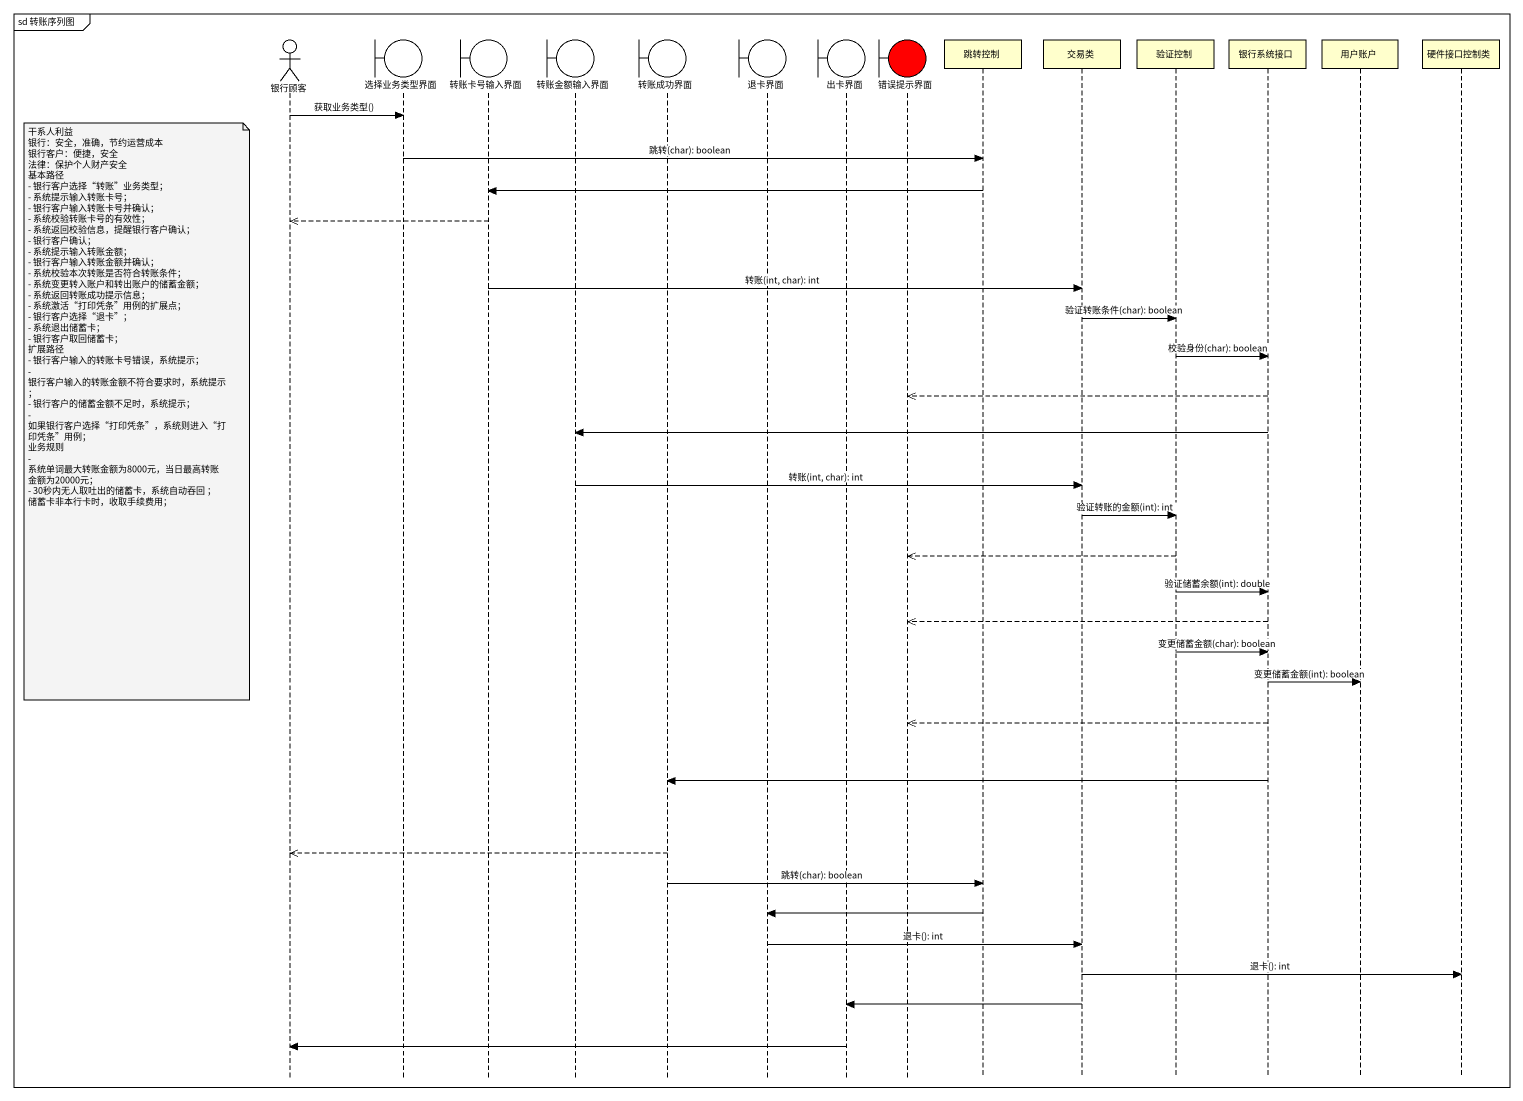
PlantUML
@startuml
mainframe sd 转账序列图
hide footbox
actor 银行顾客
boundary 选择业务类型界面
boundary 转账卡号输入界面
boundary 转账金额输入界面
boundary 转账成功界面
boundary 退卡界面
boundary 出卡界面
boundary 错误提示界面 #FF0000
participant 跳转控制
participant 交易类
participant 验证控制
participant 银行系统接口
participant 用户账户
participant 硬件接口控制类

银行顾客 -> 选择业务类型界面 : 获取业务类型()
选择业务类型界面 -> 跳转控制 : 跳转(char): boolean
跳转控制 -> 转账卡号输入界面
转账卡号输入界面 -->> 银行顾客
转账卡号输入界面 -> 交易类 : 转账(int, char): int
交易类 -> 验证控制 : 验证转账条件(char): boolean
验证控制 -> 银行系统接口 : 校验身份(char): boolean
银行系统接口 -->> 错误提示界面
note left of 银行顾客
  干系人利益
  银行：安全，准确，节约运营成本
  银行客户：便捷，安全
  法律：保护个人财产安全
  基本路径
  - 银行客户选择“转账”业务类型；
  - 系统提示输入转账卡号；
  - 银行客户输入转账卡号并确认；
  - 系统校验转账卡号的有效性；
  - 系统返回校验信息，提醒银行客户确认；
  - 银行客户确认；
  - 系统提示输入转账金额；
  - 银行客户输入转账金额并确认；
  - 系统校验本次转账是否符合转账条件；
  - 系统变更转入账户和转出账户的储蓄金额；
  - 系统返回转账成功提示信息；
  - 系统激活“打印凭条”用例的扩展点；
  - 银行客户选择“退卡”；
  - 系统退出储蓄卡；
  - 银行客户取回储蓄卡；
  扩展路径
  - 银行客户输入的转账卡号错误，系统提示；
  - 银行客户输入的转账金额不符合要求时，系统提示；
  - 银行客户的储蓄金额不足时，系统提示；
  - 如果银行客户选择“打印凭条”，系统则进入“打印凭条”用例；
  业务规则
  - 系统单词最大转账金额为8000元，当日最高转账金额为20000元；
  - 30秒内无人取吐出的储蓄卡，系统自动吞回 ；
  储蓄卡非本行卡时，收取手续费用；
end note
银行系统接口 -> 转账金额输入界面
转账金额输入界面 -> 交易类 : 转账(int, char): int
交易类 -> 验证控制 : 验证转账的金额(int): int
验证控制 -->> 错误提示界面
验证控制 -> 银行系统接口 : 验证储蓄余额(int): double
银行系统接口 -->> 错误提示界面
验证控制 -> 银行系统接口 : 变更储蓄金额(char): boolean
银行系统接口 -> 用户账户 : 变更储蓄金额(int): boolean
银行系统接口 -->> 错误提示界面
银行系统接口 -> 转账成功界面
转账成功界面 -->> 银行顾客
转账成功界面 -> 跳转控制 : 跳转(char): boolean
跳转控制 -> 退卡界面
退卡界面 -> 交易类 : 退卡(): int
交易类 -> 硬件接口控制类 : 退卡(): int
交易类 -> 出卡界面
出卡界面 -> 银行顾客
@enduml
